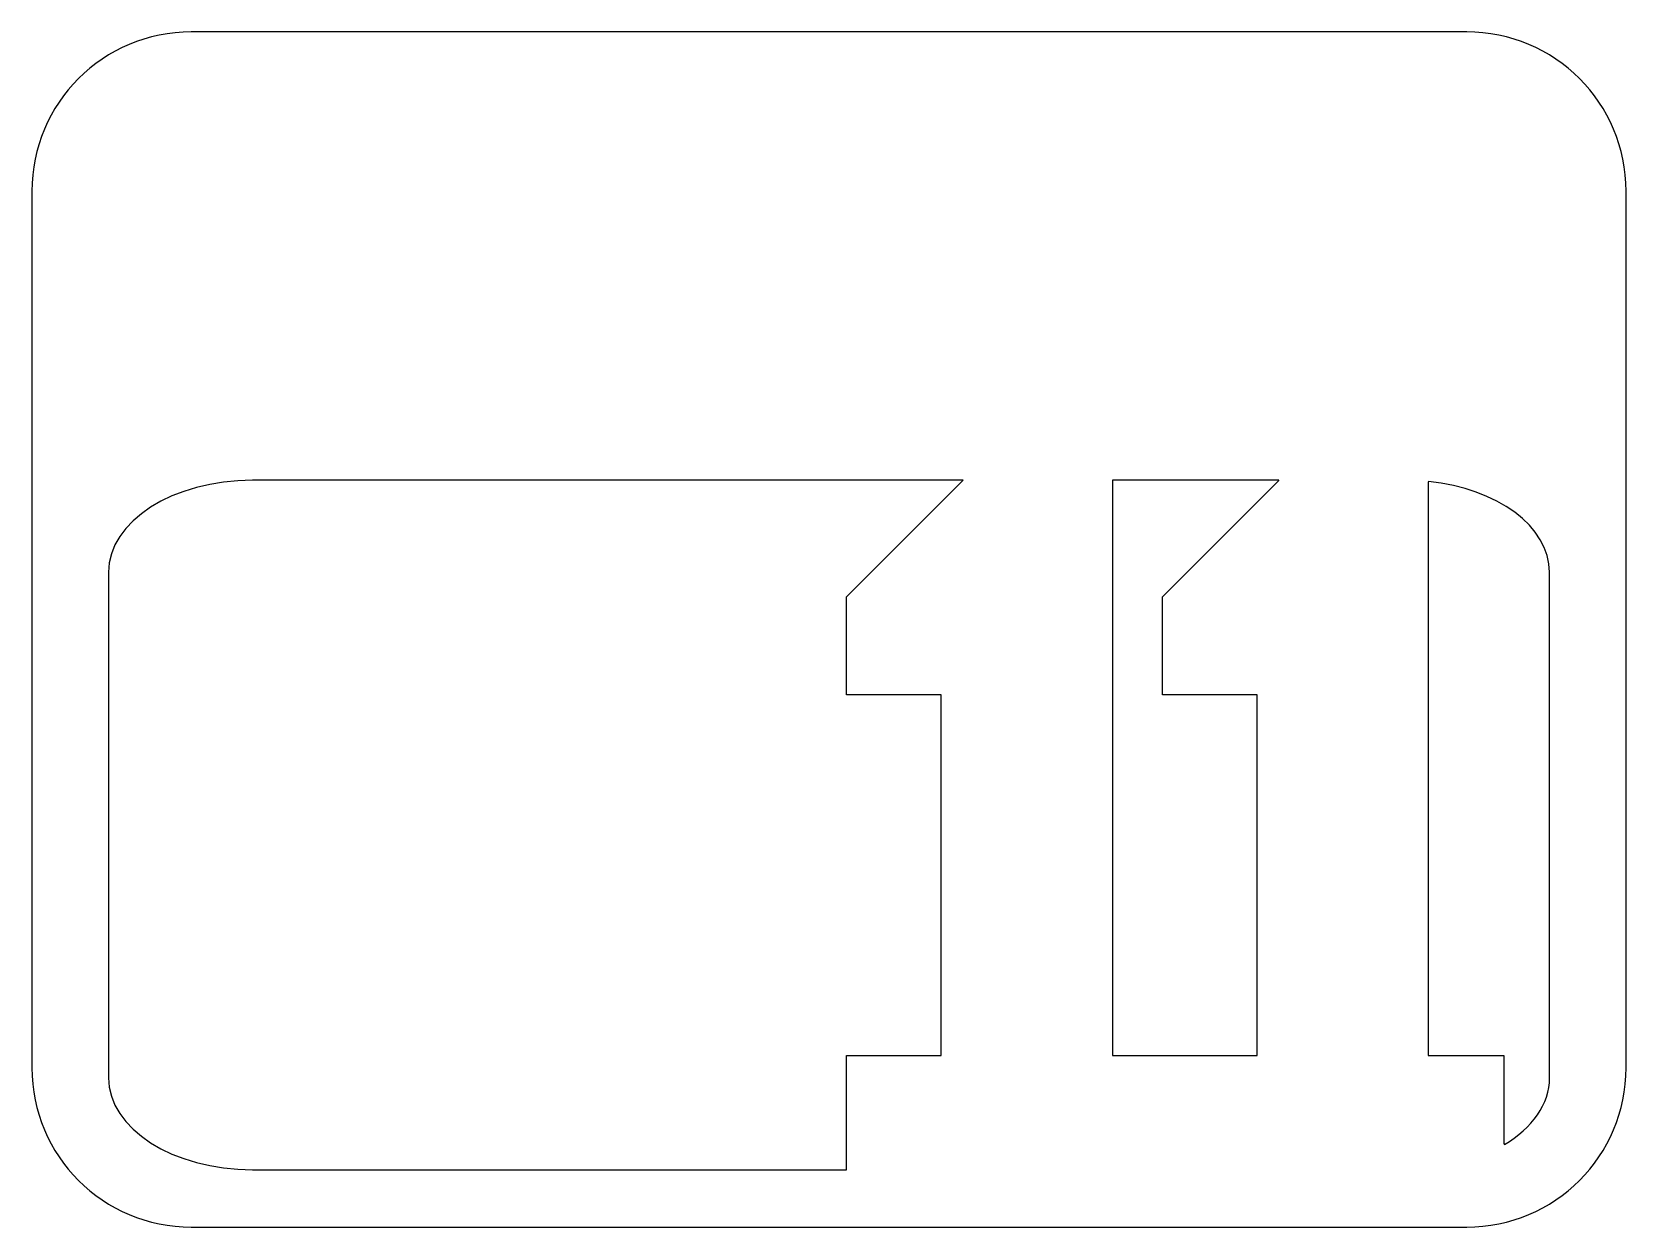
# Model space of a CAD drawing. Header units: centimetres. Extents: x -5.66 to 1.96, y 1.29 to 7.
import ezdxf

# ---------------------------------------------------------------- set-up
doc = ezdxf.new("R2010")
doc.units = ezdxf.units.CM
doc.header["$MEASUREMENT"] = 0
doc.layers.add('Camada 1', color=7, linetype='Continuous')

msp = doc.modelspace()

# ---------------------------------------------------------------- linework, layer by layer
at = {"layer": 'Camada 1'}
msp.add_open_spline([(1.95792, 2.04888), (1.95792, 1.62806), (1.61674, 1.28688), (1.19589, 1.28688), (1.19589, 1.28688), (1.19589, 1.28688), (-4.90011, 1.28688), (-4.90011, 1.28688), (-4.90011, 1.28688), (-5.32093, 1.28688), (-5.66211, 1.62806), (-5.66211, 2.04888), (-5.66211, 2.04888), (-5.66211, 2.04888), (-5.66211, 6.23988), (-5.66211, 6.23988), (-5.66211, 6.23988), (-5.66211, 6.66073), (-5.32093, 7.00188), (-4.90011, 7.00188), (-4.90011, 7.00188), (-4.90011, 7.00188), (1.19589, 7.00188), (1.19589, 7.00188), (1.19589, 7.00188), (1.61674, 7.00188), (1.95792, 6.66073), (1.95792, 6.23988), (1.95792, 6.23988), (1.95792, 6.23988), (1.95792, 2.04888), (1.95792, 2.04888)], degree=3, knots=[0, 0, 0, 0, 0.1111111, 0.1111111, 0.1111111, 0.1111111, 0.2222222, 0.2222222, 0.2222222, 0.2222222, 0.3333333, 0.3333333, 0.3333333, 0.3333333, 0.4444444, 0.4444444, 0.4444444, 0.4444444, 0.5555556, 0.5555556, 0.5555556, 0.5555556, 0.6666667, 0.6666667, 0.6666667, 0.6666667, 0.7777778, 0.7777778, 0.7777778, 0.7777778, 1, 1, 1, 1], dxfattribs=at)
at = {"layer": 'Camada 1', "color": 7}
for points, knots in [([(-1.769, 1.56131), (-1.769, 1.56131), (-4.60737, 1.56131), (-4.60737, 1.56131), (-4.60737, 1.56131), (-4.98779, 1.56131), (-5.29619, 1.75811), (-5.29619, 2.00084), (-5.29619, 2.00084), (-5.29619, 2.00084), (-5.29619, 4.41826), (-5.29619, 4.41826), (-5.29619, 4.41826), (-5.29619, 4.66099), (-4.98779, 4.85779), (-4.60737, 4.85779), (-4.60737, 4.85779), (-4.60737, 4.85779), (-1.21155, 4.85778), (-1.21155, 4.85778), (-1.21155, 4.85778), (-1.21155, 4.85778), (-1.21155, 4.85823), (-1.21155, 4.85823), (-1.21155, 4.85823), (-1.21155, 4.85823), (-1.76897, 4.30081), (-1.76897, 4.30081), (-1.76897, 4.30081), (-1.76897, 4.30081), (-1.76897, 3.83242), (-1.76897, 3.83242), (-1.76897, 3.83242), (-1.76897, 3.83242), (-1.31601, 3.83241), (-1.31601, 3.83241), (-1.31601, 3.83241), (-1.31601, 3.83241), (-1.31601, 2.10809), (-1.31601, 2.10809), (-1.31601, 2.10809), (-1.31601, 2.10809), (-1.76898, 2.10809), (-1.76898, 2.10809), (-1.76898, 2.10809), (-1.76898, 2.10809), (-1.76898, 1.56535), (-1.76898, 1.56535), (-1.76898, 1.56535), (-1.76898, 1.56535), (-1.769, 1.56131), (-1.769, 1.56131)], [0, 0, 0, 0, 0.0714286, 0.0714286, 0.0714286, 0.0714286, 0.1428571, 0.1428571, 0.1428571, 0.1428571, 0.2142857, 0.2142857, 0.2142857, 0.2142857, 0.2857143, 0.2857143, 0.2857143, 0.2857143, 0.3571429, 0.3571429, 0.3571429, 0.3571429, 0.4285714, 0.4285714, 0.4285714, 0.4285714, 0.5, 0.5, 0.5, 0.5, 0.5714286, 0.5714286, 0.5714286, 0.5714286, 0.6428571, 0.6428571, 0.6428571, 0.6428571, 0.7142857, 0.7142857, 0.7142857, 0.7142857, 0.7857143, 0.7857143, 0.7857143, 0.7857143, 0.8571429, 0.8571429, 0.8571429, 0.8571429, 1, 1, 1, 1]), ([(-0.25882, 2.10804), (-0.25882, 2.10804), (-0.49765, 2.10804), (-0.49765, 2.10804), (-0.49765, 2.10804), (-0.49765, 2.10804), (-0.49765, 4.8536), (-0.49765, 4.8536), (-0.49765, 4.8536), (-0.49765, 4.8536), (-0.49765, 4.85775), (-0.49765, 4.85775), (-0.49765, 4.85775), (-0.49765, 4.85775), (0.29768, 4.85775), (0.29768, 4.85775), (0.29768, 4.85775), (0.29768, 4.85775), (0.29768, 4.85725), (0.29768, 4.85725), (0.29768, 4.85725), (0.29768, 4.85725), (-0.25882, 4.30075), (-0.25882, 4.30075), (-0.25882, 4.30075), (-0.25882, 4.30075), (-0.25882, 3.83236), (-0.25882, 3.83236), (-0.25882, 3.83236), (-0.25882, 3.83236), (0.19412, 3.83236), (0.19412, 3.83236), (0.19412, 3.83236), (0.19412, 3.83236), (0.19412, 2.10804), (0.19412, 2.10804), (0.19412, 2.10804), (0.19412, 2.10804), (-0.25882, 2.10804), (-0.25882, 2.10804)], [0, 0, 0, 0, 0.0909091, 0.0909091, 0.0909091, 0.0909091, 0.1818182, 0.1818182, 0.1818182, 0.1818182, 0.2727273, 0.2727273, 0.2727273, 0.2727273, 0.3636364, 0.3636364, 0.3636364, 0.3636364, 0.4545455, 0.4545455, 0.4545455, 0.4545455, 0.5454545, 0.5454545, 0.5454545, 0.5454545, 0.6363636, 0.6363636, 0.6363636, 0.6363636, 0.7272727, 0.7272727, 0.7272727, 0.7272727, 0.8181818, 0.8181818, 0.8181818, 0.8181818, 1, 1, 1, 1]), ([(1.01296, 4.85219), (1.3412, 4.81864), (1.59203, 4.63714), (1.59203, 4.41822), (1.59203, 4.41822), (1.59203, 4.41822), (1.59203, 2.0008), (1.59203, 2.0008), (1.59203, 2.0008), (1.59203, 1.87491), (1.50906, 1.76138), (1.3761, 1.68124), (1.3761, 1.68124), (1.3761, 1.68124), (1.37287, 1.68664), (1.37287, 1.68664), (1.37287, 1.68664), (1.37287, 1.68664), (1.37287, 2.10802), (1.37287, 2.10802), (1.37287, 2.10802), (1.37287, 2.10802), (1.01256, 2.10801), (1.01256, 2.10801), (1.01256, 2.10801), (1.01256, 2.10801), (1.01256, 4.84783), (1.01256, 4.84783), (1.01256, 4.84783), (1.01256, 4.84783), (1.01296, 4.85219), (1.01296, 4.85219)], [0, 0, 0, 0, 0.1111111, 0.1111111, 0.1111111, 0.1111111, 0.2222222, 0.2222222, 0.2222222, 0.2222222, 0.3333333, 0.3333333, 0.3333333, 0.3333333, 0.4444444, 0.4444444, 0.4444444, 0.4444444, 0.5555556, 0.5555556, 0.5555556, 0.5555556, 0.6666667, 0.6666667, 0.6666667, 0.6666667, 0.7777778, 0.7777778, 0.7777778, 0.7777778, 1, 1, 1, 1]), ([(1.01296, 4.85219), (1.01296, 4.85219), (1.01296, 4.85219), (1.01296, 4.85219), (1.01296, 4.85219), (1.01296, 4.85219), (1.01296, 4.85219), (1.01296, 4.85219)], [0, 0, 0, 0, 0.3333333, 0.3333333, 0.3333333, 0.3333333, 1, 1, 1, 1])]:
    msp.add_open_spline(points, degree=3, knots=knots, dxfattribs=at)

doc.saveas('drawing.dxf')
